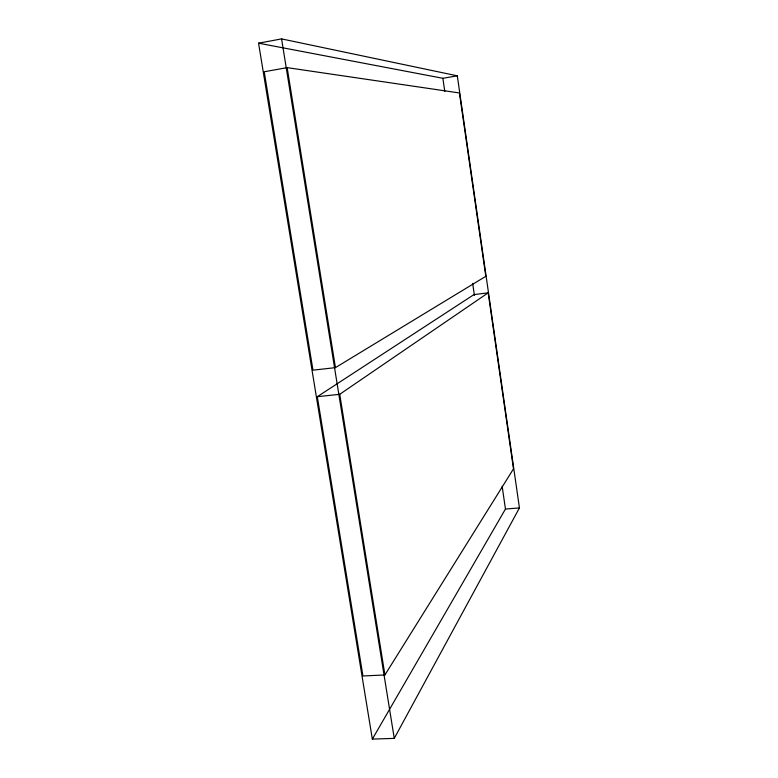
<?xml version="1.0" encoding="UTF-8"?>
<svg xmlns="http://www.w3.org/2000/svg" width="778" height="778" viewBox="0 0 778 778"><rect width="100%" height="100%" fill="white"/><g stroke="black" fill="none" stroke-linecap="round" stroke-linejoin="round"><path stroke-width="1.17" d="M394.261 738.38L519.441 507.927L457.308 75.826L281.578 38.9L258.559 43.179L372.341 739.1L394.261 738.38L281.578 38.9M372.341 739.1L505.457 509.036L502.15 486.24M384.916 674.954L513.49 468.852L488.176 292.829L473.948 294.609L317.307 396.702L362.937 675.975L384.916 674.954L339.733 394.3L488.176 292.829M335.444 367.634L485.803 276.316L459.428 92.961L287.15 67.637L264.219 71.761L312.97 370.172L335.444 367.634L287.15 67.637M258.559 43.179L442.876 78.296L457.308 75.826M317.307 396.702L339.733 394.3M505.457 509.036L519.441 507.927M442.876 78.296L444.792 91.493M472.684 283.474L474.424 295.465"/></g></svg>
